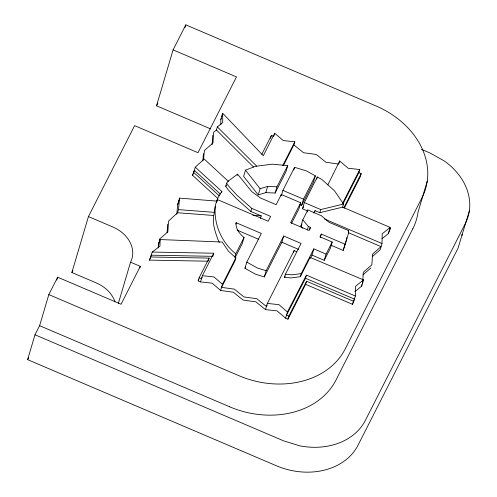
<?xml version="1.0" encoding="UTF-8"?>
<svg xmlns="http://www.w3.org/2000/svg" width="497" height="497" viewBox="0 0 497 497"><rect width="100%" height="100%" fill="white"/><g stroke="black" fill="none" stroke-linecap="round" stroke-linejoin="round"><path stroke-width="0.75" d="M352.46 304.307L353.379 301.201L306.556 281.227L305.636 284.334L352.46 304.307L353.516 302.232L355.355 296.013L355.541 286.297L363.531 279.91L310.147 257.396L300.343 276.699L290.962 277.922L284.477 277.338L285.396 274.232L301.039 243.431L283.712 236.038L266.119 270.697L264.28 276.91L255.526 274.207L244.965 268.318L246.81 262.105L261.347 233.466L236.15 222.712L235.74 224.097M372.21 256.688L380.162 249.755L382 243.536L382.187 233.82L390.176 227.433L342.626 207.15L319.795 212.679L315.055 210.653L313.868 213.051M158.232 247.966L158.419 242.368M159.226 242.66L159.338 239.262L167.856 231.838L168.57 221.078L177.553 212.741L178.473 209.635L179.572 198.117L217.015 201.13M267.119 305.139L266.423 306.512L256.744 298.697L243.984 296.945L234.304 289.124L221.55 287.372L234.957 260.968L235.876 257.862L228.527 251.289L222.209 242.027L160.146 239.554L159.928 246.158L152.181 252.066L150.709 257.042M167.091 232.639L167.651 224.184M212.132 144.596L212.747 135.377M354.846 291.602L361.692 286.123L361.797 284.588M362.611 283.017L363.326 272.257L371.849 264.833L372.564 254.073L381.081 246.642L348.49 232.745M176.777 214.313L177.733 204.329L179.572 198.117M202.776 160.854L203.509 153.561M203.478 159.935L204.429 150.454L212.952 143.03L213.667 132.27L216.431 130.003L217.351 126.897L222.718 122.492L222.662 113.254L263.298 155.704L274.704 133.239L283.215 140.552L294.802 141.807L293.882 144.919L283.563 165.228M469.373 210.771L458.029 248.245L357.995 445.262A63.877 50.682 16.5 0 1 276.382 465.757L27.627 359.648L34.989 334.785L39.611 325.684L48.824 294.597L57.658 277.196L121.069 304.245L140.303 266.355L130.549 262.192A31.938 25.341 16.5 0 0 112.825 226.98L88.441 216.574L134.612 125.648L198.017 152.697L236.491 76.923L173.086 49.874L185.791 24.85L375.875 105.904A83.129 65.964 16.5 0 1 422.04 197.632L345.173 349A83.136 65.939 16.5 0 1 238.895 375.682L48.824 294.597M56.788 280.14L57.658 277.196M114.962 301.704A31.938 25.341 16.5 0 0 96.263 282.911L71.872 272.505L88.441 216.574M210.666 128.897L156.518 105.805L173.086 49.874M118.342 303.406L130.549 262.192M139.868 267.827L140.303 266.355M208.193 261.205L149.417 260.099L151.262 255.178L212.089 256.322M158.307 245.767L160.146 239.554M217.711 198.371L192.507 175.236L194.352 170.309L220.407 194.103M193.432 173.416L195.271 167.203L204.174 159.015L228.483 181.448M220.854 124.859L220.823 119.466L222.662 113.254M216.518 202.708L217.438 199.595L268.181 221.246L270.635 216.412L251.768 208.361L237.131 195.34L229.247 186.903L226.626 183.188L228.061 181.225L237.591 174.155L251.805 191.643L260.428 197.968L276.158 204.683L281.333 194.495L300.704 202.757L298.865 208.97L291.553 223.37M219.363 242.306L218.593 241.175C215.207 232.087 211.374 222.066 214.455 212.356C214.841 205.093 217.22 197.247 221.892 191.513L195.271 167.203M221.525 192.761L221.892 191.513M260.49 218.382L261.223 215.897L250.848 211.467L236.212 198.446L228.328 190.016L225.706 186.294L226.626 183.188M305.636 284.334L287.937 319.192L285.595 318.192L277.084 310.873L265.497 309.619L255.818 301.803L243.064 300.051L233.385 292.236L220.625 290.478L212.12 283.16L200.533 281.905L198.191 280.911L199.111 277.798L209.113 258.098L150.336 256.992M200.533 281.905L202.372 275.692L213.778 253.228L152.181 252.066M208.38 260.583L209.113 258.098M212.859 256.334L213.778 253.228M237.181 175.534L237.591 174.155M245.468 170.167L243.629 176.379L258.247 194.917L265.82 192.619L275.121 193.047L285.905 171.813L287.744 165.594L272.101 164.184L255.259 166.377L245.468 170.167L260.093 188.698L258.247 194.917M220.625 290.478L222.47 284.265L235.876 257.862M234.826 256.924L235.746 253.818L244.064 237.442C239.511 233.969 235.522 228.75 236.15 222.712M270.523 138.452L271.443 135.346L273.785 136.346M250.848 211.467L251.768 208.361M273.971 135.724L274.704 133.239M244.064 237.442L242.225 243.654L234.951 257.986M265.82 192.619L267.666 186.406L276.959 186.835L287.744 165.594M275.121 193.047L276.959 186.835M280.923 195.874L281.333 194.495M281.457 195.222L282.886 190.388L294.609 167.303L306.612 171.005L315.309 175.857L313.464 182.07L301.629 205.385L300.213 204.776M293.789 170.067L294.609 167.303M264.28 276.91L281.874 242.256L283.712 236.038M265.497 309.619L267.343 303.406L294.162 250.581L296.728 251.675M301.629 205.385L303.468 199.167L315.309 175.857M307.289 210.84L302.499 208.796L304.338 202.583L317.334 176.988L321.932 179.554L334.531 190.817L343.551 204.043L342.626 207.15M302.816 228.278L300.958 226.079L302.797 219.867L307.829 209.951L321.416 215.748L328.908 222.221L348.627 230.627L348.67 232.677L343.191 250.42L331.337 245.363M293.615 252.445L294.162 250.581M316.726 179.057L317.334 176.988M307.221 212.02L307.829 209.951M307.351 229.9L308.37 226.452L302.797 219.867M314.502 212.517L315.055 210.653M309.612 230.092L310.432 227.328L308.37 226.452M285.595 318.192L287.434 311.979L306.425 275.139L355.355 296.013M300.343 276.699L301.263 273.592L313.812 248.879L326.075 254.11L324.237 260.329L311.973 255.091L313.812 248.879M287.937 319.192L288.856 316.086L306.556 281.227M319.795 212.679L320.72 209.572L343.551 204.043M338.935 163.438L339.675 160.953L348.18 168.266L359.766 169.52L358.846 172.633L343.042 203.764M288.856 316.086L286.514 315.086L305.506 278.252L306.425 275.139M320.298 237.541L321.323 234.093L345.03 244.207M321.323 234.093L319.944 236.802L332.207 242.039L330.368 248.251L324.237 260.329M358.846 172.633L361.189 173.627L360.269 176.739L344.303 208.175M348.217 232.012L348.627 230.627M361.692 286.123L363.531 279.91M382.063 238.666L388.337 233.646L390.176 227.433M184.909 27.813L185.791 24.85M427.234 181.119L418.02 212.225A83.129 65.977 16.5 0 1 412.827 228.744M343.191 250.42L346.825 238.889L346.8 237.523M327.846 184.828L339.675 160.953M27.627 359.648L28.664 357.604M71.872 272.505L72.922 270.436M156.518 105.805L157.903 103.078M178.653 201.223L179.268 200.011M221.743 116.36L222.358 115.149M149.417 260.099L150.336 258.285M177.733 204.329L178.659 202.515M192.507 175.236L193.122 174.025M220.823 119.466L221.438 118.255M261.782 154.368L271.443 135.346M198.191 280.911L198.881 279.55M202.142 277.438L201.453 278.798L199.111 277.798M282.768 165.507L294.802 141.807M244.965 268.318L245.661 266.957M300.704 202.757L290.608 222.637L308.861 230.422L310.432 227.328M302.499 208.796L303.555 206.721M300.958 226.079L301.965 224.097M284.477 277.338L285.172 275.965M310.258 258.477L311.973 255.091M342.557 203.422L359.766 169.52M343.837 207.802L361.189 173.627M326.075 254.11L332.207 242.039M353.379 301.201L354.436 299.119L305.506 278.252M389.257 230.54L390.313 228.458L388.337 233.646M412.808 228.738L335.953 380.106A83.136 65.964 16.5 0 1 229.67 406.807M225.706 186.294L226.421 185.313M362.978 274.872L370.924 267.939M260.093 188.698L267.666 186.406M301.263 273.592L291.882 274.816L285.396 274.232M178.473 209.635L214.455 212.356M252.843 215.263L261.223 215.897M177.553 212.741L213.53 215.462M202.372 275.692L213.958 276.947L222.47 284.265M267.343 303.406L278.929 304.661L287.434 311.979M338.755 164.06L325.995 162.302L316.316 154.486L303.561 152.734L293.882 144.919M266.119 270.697L257.365 267.995L246.81 262.105M421.394 149.311L429.948 152.958L444.312 160.972A63.877 50.682 16.5 0 1 465.391 223.389L365.357 420.4A63.877 50.682 16.5 0 1 299.679 445.815L283.744 440.901L34.989 334.785M282.886 190.388L303.468 199.167M304.338 202.583L320.72 209.572M324.616 219.059L382 243.536M281.874 242.256L298.504 249.351M237.112 230.123L258.807 239.38M39.611 325.684L229.676 406.794M235.746 253.818C221.749 242.53 213.567 224.34 215.313 206.33M193.426 172.13L219.196 195.781M217.351 126.897L256.645 166.104M216.431 130.003L253.545 167.035M461.98 234.137L462.011 235.628"/></g></svg>
